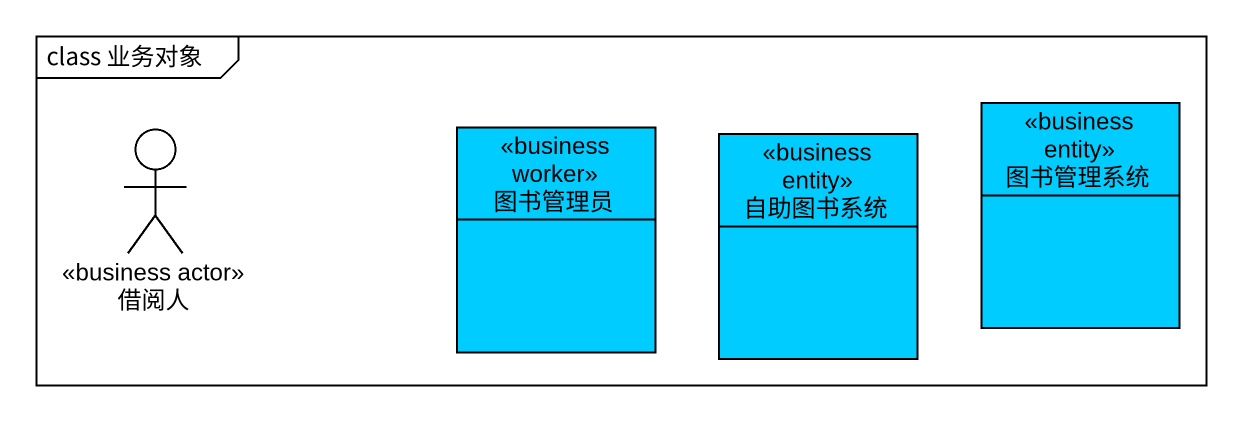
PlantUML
@startuml
mainframe class 业务对象
allowmixing
hide circle
hide empty members
class 图书管理员 <<business worker>> #00CCFF
class 图书管理系统 <<business entity>> #00CCFF
actor 借阅人 <<business actor>>
class 自助图书系统 <<business entity>> #00CCFF
@enduml
